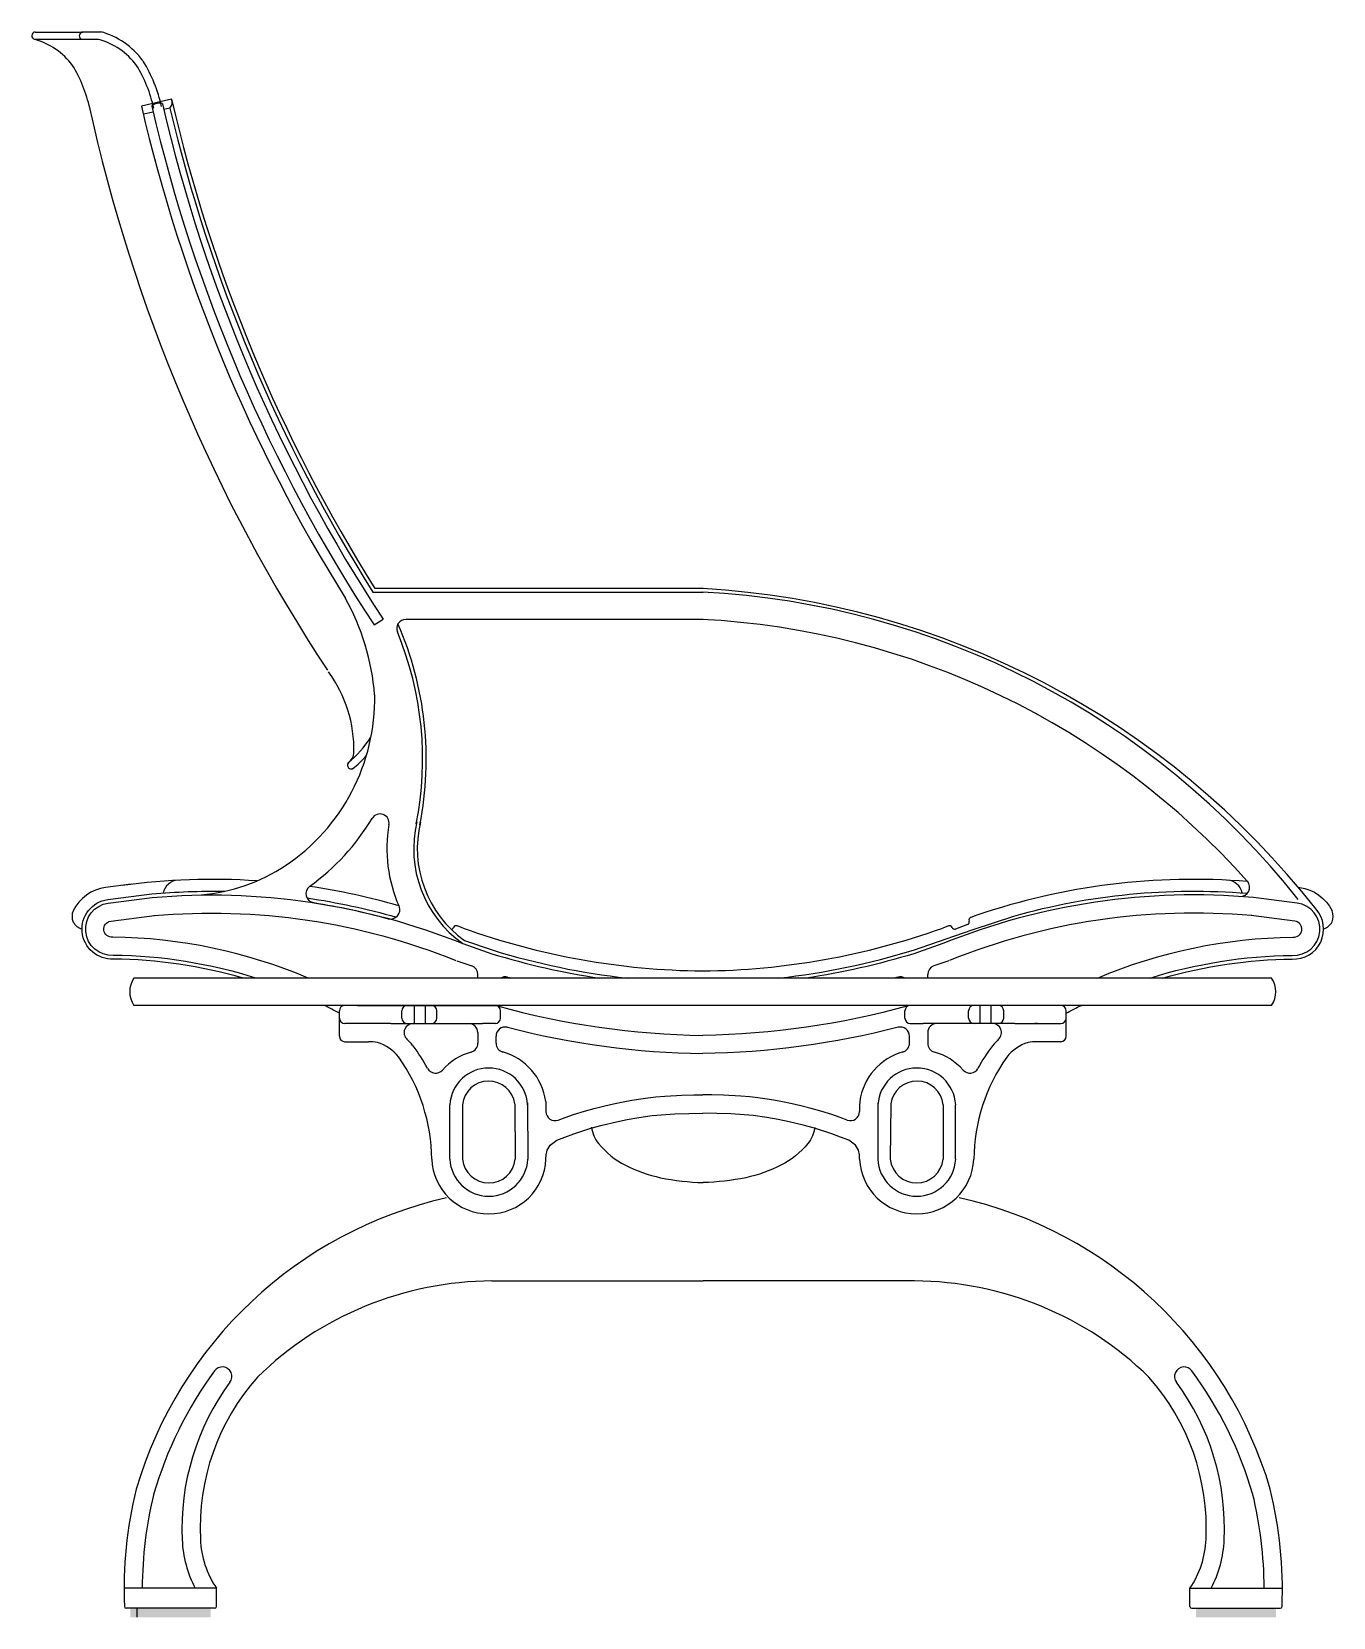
# Model space of a CAD drawing. Header units: metres. Extents: x -0.058 to 0.658, y 0 to 0.873.
import ezdxf

# ---------------------------------------------------------------- set-up
doc = ezdxf.new("R2010")
doc.units = ezdxf.units.M
doc.linetypes.add('HIDDEN', pattern=[0.375, 0.25, -0.125])
doc.layers.add('ceco.net 53', color=7, linetype='Continuous')

msp = doc.modelspace()

# ---------------------------------------------------------------- linework, layer by layer
at = {"layer": 'ceco.net 53'}
for p, q in [((-0.03005, 0.86834), (-0.05632, 0.86834)), ((-0.05583, 0.87237), (-0.02966, 0.87237)), ((-0.02108, 0.86834), (-0.03005, 0.86834)), ((-0.01935, 0.87237), (-0.02966, 0.87237)), ((0.01913, 0.83544), (0.00256, 0.83163)), ((0.01825, 0.83043), (0.01484, 0.82964)), ((0.00899, 0.8283), (0.00363, 0.82707)), ((0.13, 0.56412), (0.31162, 0.56412)), ((0.31162, 0.56612), (0.13111, 0.56612)), ((0.31162, 0.54912), (0.14805, 0.54912)), ((0.46229, 0.38634), (0.45892, 0.38507)), ((0.17437, 0.37964), (0.17435, 0.37958)), ((0.17955, 0.37926), (0.17629, 0.38048)), ((0.44676, 0.38048), (0.4435, 0.37926)), ((0.44868, 0.37964), (0.4487, 0.37958)), ((0.45717, 0.3812), (0.45062, 0.37873)), ((0.62455, 0.35174), (-0.00158, 0.35174)), ((0.1877, 0.35174), (0.1877, 0.3537)), ((0.43525, 0.35174), (0.43525, 0.3537)), ((0.62455, 0.33674), (-0.00158, 0.33674)), ((0.11148, 0.31974), (0.11148, 0.33374)), ((0.12148, 0.33674), (0.2002, 0.33674)), ((0.14584, 0.32974), (0.14584, 0.33374)), ((0.16516, 0.32974), (0.16516, 0.33374)), ((0.2002, 0.32974), (0.2002, 0.33374)), ((0.50147, 0.33674), (0.42275, 0.33674)), ((0.42275, 0.32974), (0.42275, 0.33374)), ((0.45779, 0.32974), (0.45779, 0.33374)), ((0.47711, 0.32974), (0.47711, 0.33374)), ((0.51147, 0.31974), (0.51147, 0.33374)), ((0.13977, 0.32674), (0.11448, 0.32674)), ((0.19744, 0.32674), (0.1902, 0.32674)), ((0.42551, 0.32674), (0.43275, 0.32674)), ((0.48318, 0.32674), (0.50847, 0.32674)), ((0.11448, 0.31674), (0.12748, 0.31674)), ((0.1877, 0.32174), (0.1877, 0.31587)), ((0.1977, 0.31587), (0.1977, 0.31981)), ((0.42525, 0.31587), (0.42525, 0.31981)), ((0.43525, 0.32174), (0.43525, 0.31587)), ((0.50847, 0.31674), (0.49547, 0.31674)), ((0.17231, 0.25209), (0.17231, 0.28209)), ((0.1792, 0.28209), (0.1792, 0.25209)), ((0.20806, 0.28246), (0.2083, 0.25209)), ((0.21506, 0.28312), (0.2152, 0.25209)), ((0.40789, 0.28312), (0.40775, 0.25209)), ((0.41489, 0.28246), (0.41465, 0.25209)), ((0.44375, 0.28209), (0.44375, 0.25209)), ((0.45064, 0.25209), (0.45064, 0.28209)), ((0.19544, 0.18507), (0.31172, 0.18507)), ((0.42799, 0.18507), (0.31172, 0.18507)), ((0.04388, 0.01598), (-0.00678, 0.01598)), ((0.04388, 0.00588), (0.04388, 0.01598)), ((0.57956, 0.01598), (0.63021, 0.01598)), ((0.57956, 0.00588), (0.57956, 0.01598)), ((0.04285, 0.005), (-0.00582, 0.005)), ((0, 0.005), (0, 0)), ((0.58058, 0.005), (0.62925, 0.005))]:
    msp.add_line(p, q, dxfattribs=at)
at = {"layer": 'ceco.net 53', "linetype": 'Continuous'}
msp.add_line((0.13058, 0.54606), (0.13553, 0.54923), dxfattribs=at)
at = {"layer": 'ceco.net 53', "linetype": 'HIDDEN'}
for p, q in [((0.15284, 0.32674), (0.15284, 0.33674)), ((0.15884, 0.32674), (0.15884, 0.33674)), ((0.46411, 0.32674), (0.46411, 0.33674)), ((0.47011, 0.32674), (0.47011, 0.33674))]:
    msp.add_line(p, q, dxfattribs=at)
at = {"layer": 'ceco.net 53'}
for points in [[(-0.00309, 0.40343), (-0.01718, 0.40165, 0.25215), (-0.03495, 0.38872, -0.144529)], [(0.63915, 0.40176), (0.64, 0.40165, -0.25215), (0.65777, 0.38872, 0.144529)], [(0.05854, 0.35174, 0.067185), (-0.01284, 0.36223, -0.956681), (-0.01589, 0.39501), (0.00831, 0.39805, -0.027382), (0.04822, 0.39951, -0.091949)], [(0.06548, 0.35174, 0.073453), (-0.01293, 0.36425, -0.958233), (-0.01568, 0.39304), (0.00847, 0.39608, -0.018637)], [(0.00847, 0.39608, -0.118393), (0.17935, 0.37075)], [(0.09372, 0.39583, -0.034418), (0.14277, 0.38526, -0.091949)], [(0.09735, 0.39326, -0.028954), (0.1384, 0.38442, -0.066453)], [(0.35337, 0.35174, 0.046433), (0.42748, 0.36713), (0.45011, 0.37503), (0.4597, 0.37823), (0.48268, 0.3859, -0.089226), (0.61118, 0.3984)], [(0.61448, 0.39608, 0.118393), (0.4436, 0.37075)], [(0.55748, 0.35174, -0.073453), (0.63588, 0.36425, 0.958233), (0.63863, 0.39304), (0.61448, 0.39608, 0.018637)], [(-0.01323, 0.37425, -0.977891), (-0.01435, 0.38313), (0.00972, 0.38616)], [(0.09431, 0.35174, 0.098457), (-0.01323, 0.37425, -0.977891), (-0.01435, 0.38313), (0.00972, 0.38616)], [(0.00936, 0.38612, -0.118393), (0.17562, 0.36148, -0.118393)], [(0.61359, 0.38612, 0.118393), (0.44734, 0.36148, 0.118393)], [(0.52864, 0.35174, -0.098457), (0.63618, 0.37425, 0.977891), (0.6373, 0.38313), (0.61323, 0.38616)], [(0.56453, 0.35174, -0.067124), (0.63584, 0.36221, 0.664653), (0.64895, 0.38968)], [(0.17935, 0.37075), (0.19538, 0.36516, 0.037041), (0.25465, 0.35174, 0)], [(0.18032, 0.37252), (0.19605, 0.36703, 0.04621), (0.26987, 0.35174, 0.072196)], [(0.4436, 0.37075), (0.42757, 0.36516, -0.037041), (0.3683, 0.35174, 0)], [(0.17606, 0.36131), (0.18435, 0.35842, 0.072044)], [(0.44689, 0.36131), (0.4386, 0.35842, -0.072044)], [(0.20403, 0.35224, 0.001133), (0.20587, 0.35174, 0.000002)], [(0.41892, 0.35224, -0.001133), (0.41708, 0.35174, -0.000002)], [(0.11148, 0.33247, 0.008659), (0.10309, 0.33674, -0.958233)], [(0.19847, 0.33646, 0.063536), (0.31148, 0.32021, 0), (0.31148, 0.32021)], [(0.42448, 0.33646, -0.063536), (0.31147, 0.32021, 0), (0.31147, 0.32021)], [(0.51149, 0.33247, -0.008645), (0.51986, 0.33674, 0.958233)], [(0.20395, 0.32465, 0.059035), (0.31148, 0.31021, 0.063536)], [(0.419, 0.32465, -0.059035), (0.31147, 0.31021, -0.063536)], [(0.25033, 0.26972, 0.141949), (0.25414, 0.26071, 0.104642), (0.26891, 0.24876, 0.065949), (0.28827, 0.24192, 0.047363), (0.31172, 0.23924, 0.000076)], [(0.37309, 0.26958, -0.139943), (0.3693, 0.26071, -0.104642), (0.35452, 0.24876, -0.065949), (0.33517, 0.24192, -0.047363), (0.31172, 0.23924, -0.000076)], [(0.04285, 0.005), (-0.00304, 0.005, -0.353371)], [(0.58058, 0.005), (0.62647, 0.005, 0.353371)]]:
    msp.add_lwpolyline(points, format="xyb", dxfattribs=at)
for points in [[(0.13977, 0.32674), (0.1902, 0.32674)], [(0.48318, 0.32674), (0.43275, 0.32674)], [(0.20288, 0.31059), (0.20298, 0.31056)], [(0.42007, 0.31059), (0.41997, 0.31056)], [(0.22505, 0.28391), (0.2252, 0.28143), (0.2252, 0.27827)], [(0.23194, 0.27359), (0.23583, 0.27503), (0.24039, 0.2766), (0.24641, 0.2785), (0.25175, 0.28002), (0.25754, 0.2815), (0.26236, 0.28261), (0.26764, 0.28368), (0.27237, 0.28453), (0.27861, 0.28548), (0.28122, 0.28582), (0.28561, 0.28632), (0.29055, 0.28678), (0.2937, 0.28701), (0.2971, 0.28721), (0.3, 0.28733), (0.30656, 0.28747), (0.31148, 0.28744)], [(0.39101, 0.27359), (0.38712, 0.27503), (0.38256, 0.2766), (0.37654, 0.2785), (0.3712, 0.28002), (0.36541, 0.2815), (0.36059, 0.28261), (0.35531, 0.28368), (0.35058, 0.28453), (0.34434, 0.28548), (0.34173, 0.28582), (0.33734, 0.28632), (0.3324, 0.28678), (0.32925, 0.28701), (0.32585, 0.28721), (0.32295, 0.28733), (0.31639, 0.28747), (0.31147, 0.28744)], [(0.3979, 0.28391), (0.39775, 0.28143), (0.39775, 0.27827)], [(0.2252, 0.25211), (0.22522, 0.25446), (0.22584, 0.25701), (0.22742, 0.25973), (0.23111, 0.26253), (0.23561, 0.2643), (0.24048, 0.26607), (0.24996, 0.26912), (0.2562, 0.27086), (0.26401, 0.27273), (0.26995, 0.27394), (0.27628, 0.27503), (0.28369, 0.27605), (0.29606, 0.27714), (0.31148, 0.27744)], [(0.39775, 0.25211), (0.39773, 0.25446), (0.39711, 0.25701), (0.39553, 0.25973), (0.39184, 0.26253), (0.38734, 0.2643), (0.38247, 0.26607), (0.37299, 0.26912), (0.36675, 0.27086), (0.35894, 0.27273), (0.353, 0.27394), (0.34667, 0.27503), (0.33926, 0.27605), (0.32689, 0.27714), (0.31147, 0.27744)]]:
    msp.add_lwpolyline(points, dxfattribs=at)
for centre, radius, start, end in [((-0.05577, 0.87033), 0.00204, 91.78454, 257.01145), ((-0.06655, 0.83095), 0.03876, 36.43539, 74.71139), ((-0.02959, 0.87033), 0.00204, 91.78454, 257.01145), ((-0.0313, 0.83095), 0.03876, 36.43539, 74.71139), ((-0.0313, 0.83095), 0.04311, 36.43539, 74.71139), ((-0.06314, 0.815), 0.07845, 12.01534, 31.73063), ((-0.09838, 0.815), 0.0741, 12.01534, 31.73063), ((-0.06314, 0.815), 0.0741, 12.01534, 31.73063), ((0.87573, 1.02942), 0.9233, 192.32266, 213.40084), ((0.86659, 1.03099), 0.88673, 192.99259, 212.00853), ((0.00873, 0.83159), 0.0005, 117.50087, 193.07575), ((0.01332, 0.82278), 0.01044, 88.35977, 117.50087), ((0.0136, 0.83271), 0.0005, 13.07628, 88.35977), ((0.01466, 0.83364), 0.00481, 318.11373, 21.90259), ((0.87388, 1.03288), 0.87926, 193.31182, 212.21734), ((0.87388, 1.03288), 0.87726, 193.00668, 212.14528), ((0.00118, 0.49726), 0.13015, 4.56254, 29.31647), ((0.28848, 0.11753), 0.44718, 38.35389, 87.04772), ((0.28477, 0.10408), 0.46281, 38.10452, 86.6749), ((0.14805, 0.54412), 0.005, 90, 202.44955), ((-0.02613, 0.47215), 0.18346, 348.81237, 22.44955), ((-0.02613, 0.47215), 0.18546, 348.81237, 23.67544), ((0.28848, 0.11753), 0.43218, 41.67224, 87.04772), ((0.04668, 0.47733), 0.07285, 358.74947, 36.09011), ((0.02039, 0.50556), 0.11055, 303.77037, 1.0629), ((0.07863, 0.51663), 0.05974, 308.93262, 327.26045), ((0.11266, 0.47606), 0.00686, 307.03728, 357.31806), ((0.07863, 0.51663), 0.0639, 308.93262, 318.38007), ((0.11798, 0.46892), 0.00204, 125.50794, 280.8012), ((0.11798, 0.46892), 0.00204, 280.8012, 293.81149), ((0.02039, 0.50556), 0.12754, 305.9049, 328.87765), ((0.13386, 0.43705), 0.005, 350.27554, 148.87765), ((0.21631, 0.42292), 0.06392, 166.58427, 234.73327), ((0.21631, 0.42292), 0.06193, 166.29712, 234.47658), ((0.21631, 0.42292), 0.07865, 170.27554, 203.74874), ((0.0261, 0.49914), 0.10205, 275.3038, 303.11294), ((0.04153, 0.03608), 0.37, 86.19029, 97.70462), ((0.02326, 0.39666), 0.009, 93.21063, 167.79908), ((0.09812, 0.3982), 0.005, 125.9049, 261.15824), ((0.04153, 0.03608), 0.37, 73.8916, 81.67617), ((0.58153, 0.03608), 0.37, 85.38372, 108.79953), ((0.59956, 0.39666), 0.009, 12.53498, 86.78937), ((0.60743, 0.4017), 0.005, 265.98064, 41.69982), ((-0.02864, 0.38569), 0.007, 154.36186, 257.81897), ((0.13974, 0.38924), 0.005, 254.52429, 23.74874), ((0.45945, 0.38367), 0.0015, 110.64655, 200.64655), ((0.65146, 0.38569), 0.007, 283.85693, 25.63814), ((0.17296, 0.38014), 0.0015, 272.14982, 338.10936), ((0.17577, 0.37908), 0.0015, 69.38285, 158.22256), ((0.31548, 0.75899), 0.40333, 250.30491, 269.4221), ((0.30759, 0.75891), 0.40325, 270.54277, 289.69604), ((0.44729, 0.37908), 0.0015, 19.58443, 110.64655), ((0.45009, 0.38014), 0.0015, 199.58443, 290.64655), ((0.45665, 0.38261), 0.0015, 290.64655, 20.64655), ((0.1827, 0.3537), 0.005, 0, 70.76684), ((0.44025, 0.3537), 0.005, 109.23316, 180), ((0.00952, 0.34424), 0.0134, 145.97473, 214.02527), ((0.2027, 0.34742), 0.005, 74.63911, 120.22165), ((0.42025, 0.34742), 0.005, 59.77835, 105.36089), ((0.61344, 0.34424), 0.0134, 325.97473, 34.02527), ((0.11448, 0.33374), 0.003, 90, 180), ((0.14884, 0.33374), 0.003, 90, 180), ((0.16216, 0.33374), 0.003, 0, 90), ((0.1972, 0.33374), 0.003, 0, 90), ((0.42575, 0.33374), 0.003, 90, 180), ((0.46079, 0.33374), 0.003, 90, 180), ((0.47411, 0.33374), 0.003, 0, 90), ((0.50847, 0.33374), 0.003, 0, 90), ((0.11448, 0.32974), 0.003, 180, 270), ((0.12808, 0.29445), 0.0323, 88.71841, 91.50856), ((0.14884, 0.32974), 0.003, 180, 270), ((0.15211, 0.32174), 0.005, 90, 226.75868), ((0.16216, 0.32974), 0.003, 270, 0), ((0.1827, 0.32174), 0.005, 0, 90), ((0.1972, 0.32974), 0.003, 270, 0), ((0.2027, 0.31981), 0.005, 75.59425, 180), ((0.42025, 0.31981), 0.005, 0, 104.40575), ((0.42575, 0.32974), 0.003, 180, 270), ((0.44025, 0.32174), 0.005, 90, 180), ((0.46079, 0.32974), 0.003, 180, 270), ((0.47084, 0.32174), 0.005, 313.24132, 90), ((0.47411, 0.32974), 0.003, 270, 0), ((0.49487, 0.29445), 0.0323, 88.49144, 91.28159), ((0.50847, 0.32974), 0.003, 270, 0), ((0.11448, 0.31974), 0.003, 180, 270), ((0.12804, 0.29421), 0.02253, 78.68139, 91.43007), ((0.1251, 0.29302), 0.02442, 38.73169, 72.46557), ((0.1251, 0.29302), 0.03442, 38.73169, 46.75868), ((0.12808, 0.29445), 0.0323, 47.02362, 47.02511), ((0.08216, 0.26056), 0.08825, 28.0721, 37.60312), ((0.1827, 0.31587), 0.005, 285.4093, 0), ((0.2027, 0.31587), 0.005, 180, 256.39251), ((0.42025, 0.31587), 0.005, 283.60749, 0), ((0.44025, 0.31587), 0.005, 180, 254.5907), ((0.54079, 0.26056), 0.08825, 142.39688, 151.9279), ((0.49785, 0.29302), 0.03442, 133.24132, 141.26831), ((0.49487, 0.29445), 0.0323, 132.97489, 132.97638), ((0.49785, 0.29302), 0.02442, 107.53443, 141.26831), ((0.49491, 0.29421), 0.02253, 88.56993, 101.31861), ((0.50847, 0.31974), 0.003, 270, 0), ((0.06378, 0.25131), 0.09852, 0.44947, 35.33972), ((0.1927, 0.27959), 0.03263, 105.4093, 138.67916), ((0.1927, 0.27959), 0.03263, 7.60578, 74.8657), ((0.43025, 0.27959), 0.03263, 105.1343, 172.39422), ((0.43025, 0.27959), 0.03263, 41.32084, 74.5907), ((0.55917, 0.25131), 0.09852, 144.66028, 179.55053), ((0.16444, 0.30444), 0.005, 208.0721, 318.67916), ((0.19368, 0.28083), 0.02142, 3.36777, 176.63223), ((0.42927, 0.28083), 0.02142, 3.36777, 176.63223), ((0.45851, 0.30444), 0.005, 221.32084, 331.9279), ((0.19365, 0.28054), 0.01453, 7.60091, 173.87957), ((0.4293, 0.28054), 0.01453, 6.12043, 172.39909), ((0.2302, 0.27827), 0.005, 180, 290.40486), ((0.39275, 0.27827), 0.005, 249.59514, 0), ((0.19375, 0.25348), 0.03148, 182.54605, 357.45395), ((0.19375, 0.25319), 0.02148, 182.951, 357.049), ((0.19375, 0.25364), 0.01463, 186.07872, 353.80924), ((0.4292, 0.25348), 0.03148, 182.54605, 357.45395), ((0.4292, 0.25319), 0.02148, 182.951, 357.049), ((0.4292, 0.25364), 0.01463, 186.19076, 353.92128), ((0.22162, 0.00517), 0.23136, 102.78313, 163.61364), ((0.40182, 0.00517), 0.23136, 16.38636, 77.31579), ((0.19613, -0.00028), 0.18536, 90.21384, 134.41698), ((0.4273, -0.00028), 0.18536, 45.58302, 89.78616), ((0.22162, 0.00517), 0.22136, 143.89145, 163.61364), ((0.16011, 0.04901), 0.12525, 138.43201, 182.74131), ((0.04704, 0.13248), 0.0053, 323.56726, 144.23154), ((0.46332, 0.04901), 0.12525, 357.25869, 41.56799), ((0.5764, 0.13248), 0.0053, 35.76846, 216.43274), ((0.40182, 0.00517), 0.22136, 16.38636, 36.10855), ((0.16011, 0.04901), 0.13525, 143.56726, 182.74131), ((0.46332, 0.04901), 0.13525, 357.25869, 36.43274), ((0.22512, 0.01525), 0.23212, 166.24629, 182.29464), ((0.39832, 0.01525), 0.23212, 357.70536, 13.75371), ((0.22512, 0.01525), 0.22212, 166.24629, 179.81233), ((0.39832, 0.01525), 0.22212, 0.18767, 13.75371), ((0.08674, 0.045), 0.06177, 182.19794, 208.02662), ((0.08674, 0.045), 0.05177, 182.19794, 214.10062), ((0.53669, 0.045), 0.05177, 325.89938, 357.80206), ((0.53669, 0.045), 0.06177, 331.97338, 357.80206), ((-0.00582, 0.006), 0.001, 182.29464, 270), ((0.04283, 0.00606), 0.00106, 271.48611, 349.81021), ((0.58061, 0.00606), 0.00106, 190.18979, 268.51389), ((0.62925, 0.006), 0.001, 270, 357.70536)]:
    msp.add_arc(centre, radius, start, end, dxfattribs=at)
at = {"layer": 'ceco.net 53', "linetype": 'Continuous'}
for centre, radius, start, end in [((0.87013, 1.03199), 0.8849, 193.09598, 213.30695), ((0.87209, 1.03243), 0.88091, 193.09658, 213.2662)]:
    msp.add_arc(centre, radius, start, end, dxfattribs=at)
at = {"layer": 'ceco.net 53'}
for points in [[(0.04055, 0.005), (0.04055, 0), (-0.00345, 0.005), (-0.00345, 0)], [(-0.00341, 0.005), (-0.00341, 0), (0.04059, 0.005), (0.04059, 0)], [(0.62685, 0.005), (0.62685, 0), (0.58285, 0.005), (0.58285, 0)], [(0.58289, 0.005), (0.58289, 0), (0.62689, 0.005), (0.62689, 0)]]:
    msp.add_solid(points, dxfattribs=at)

doc.saveas('drawing.dxf')
